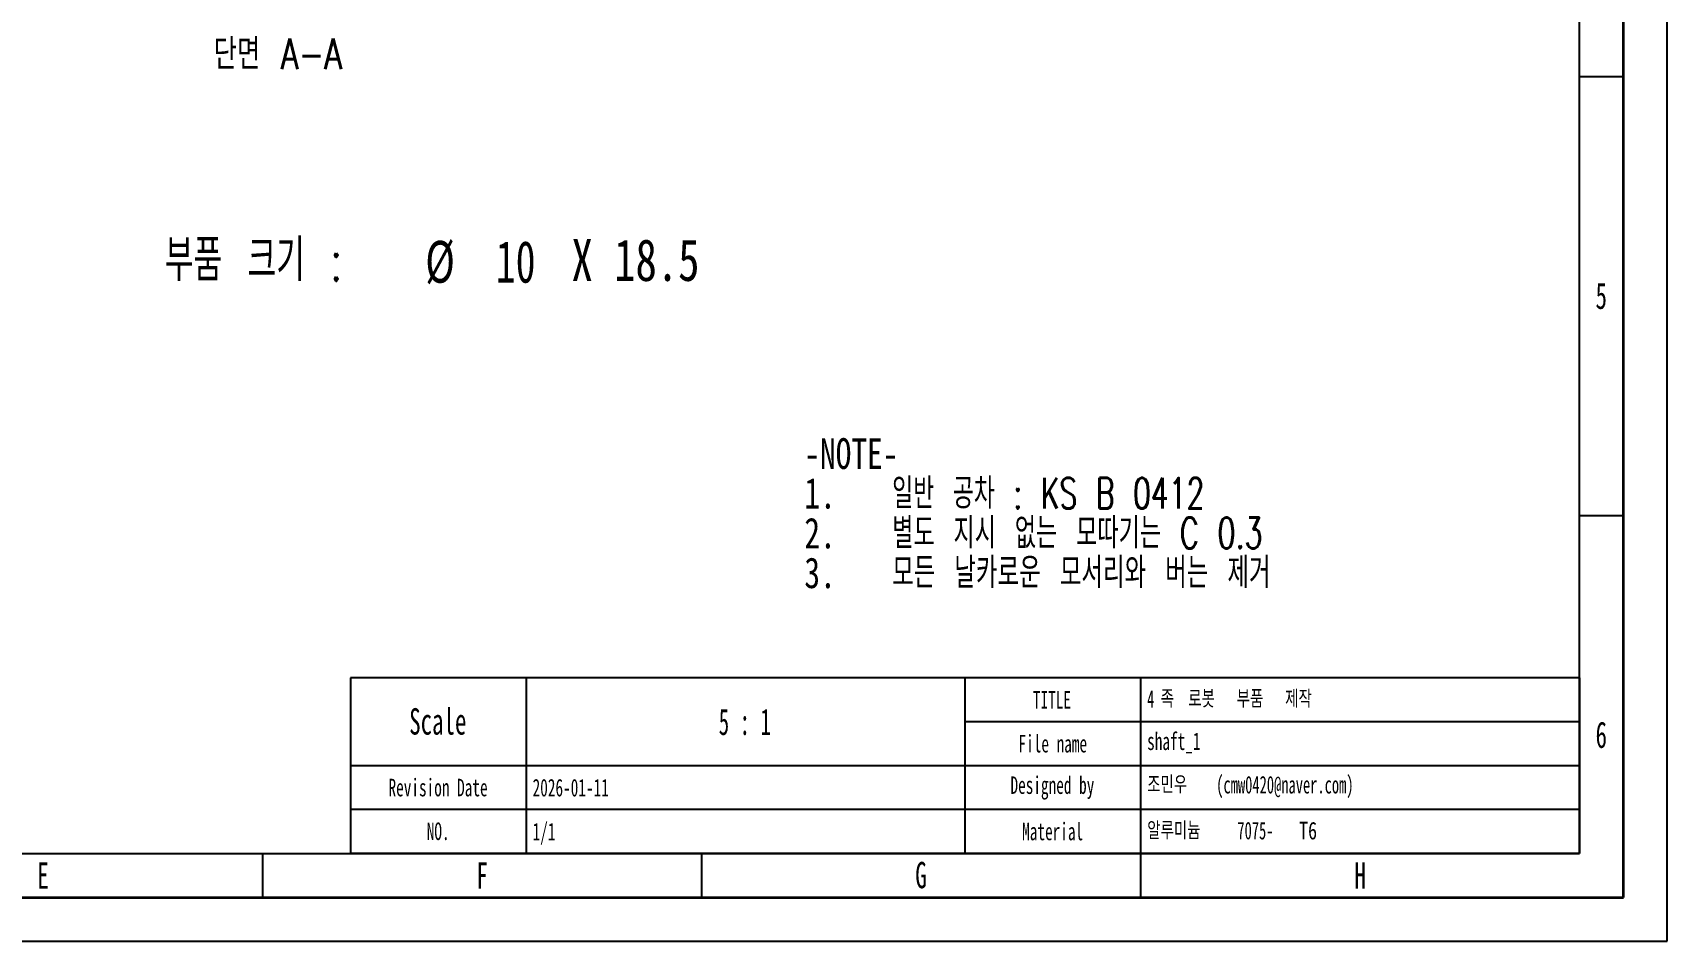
# Model space of a CAD drawing. Header units: millimetres. Extents: x 0 to 420, y 1 to 298.
# Drawn here: x 233.8 to 420, y 1 to 104.5 of the extents above; entities that cross this region are included whole.
import ezdxf

# ---------------------------------------------------------------- set-up
doc = ezdxf.new("R2010")
doc.units = ezdxf.units.MM
for name, color, linetype in [('SLD-0', 179, 'Continuous'), ('가는실선', 7, 'Continuous'), ('절단면', 230, 'Continuous')]:
    doc.layers.add(name, color=color, linetype=linetype)
for name, color, linetype, lineweight in [('도면층1', 4, 'Continuous', 35), ('도면층2', 3, 'Continuous', 25), ('도면층3', 5, 'Continuous', 25)]:
    doc.layers.add(name, color=color, linetype=linetype, lineweight=lineweight)
doc.styles.add('SLDTEXTSTYLE0', font='TXT', dxfattribs={"width": 0.678571, "bigfont": 'bigfont'})
doc.styles.add('SLDTEXTSTYLE1', font='TXT', dxfattribs={"width": 0.7})
doc.styles.add('SLDTEXTSTYLE10', font='TXT', dxfattribs={"width": 0.582911})
doc.styles.add('SLDTEXTSTYLE2', font='TXT', dxfattribs={"width": 0.75})
doc.styles.add('SLDTEXTSTYLE3', font='TXT', dxfattribs={"width": 0.676471, "bigfont": 'bigfont'})
doc.styles.add('SLDTEXTSTYLE4', font='TXT', dxfattribs={"width": 0.684211, "bigfont": 'bigfont'})
doc.styles.add('SLDTEXTSTYLE5', font='TXT', dxfattribs={"width": 0.694444, "bigfont": 'bigfont'})
doc.styles.add('SLDTEXTSTYLE6', font='TXT', dxfattribs={"width": 0.75, "bigfont": 'bigfont'})
doc.styles.add('SLDTEXTSTYLE8', font='TXT', dxfattribs={"width": 0.638186})
doc.styles.add('SLDTEXTSTYLE9', font='TXT', dxfattribs={"width": 0.605})

msp = doc.modelspace()

# ---------------------------------------------------------------- linework, layer by layer
at = {"layer": 'SLD-0', "color": 7}
for p, q in [((420, 1), (420, 298)), ((0, 1), (420, 1))]:
    msp.add_line(p, q, dxfattribs=at)
at = {"layer": '도면층1', "color": 7}
for p, q in [((415, 6), (415, 293)), ((5, 6), (415, 6))]:
    msp.add_line(p, q, dxfattribs=at)
at = {"layer": '도면층2', "color": 7}
for p, q in [((410, 11), (410, 288)), ((410, 11), (410, 149.5)), ((410, 99.5), (415, 99.5)), ((410, 49.5), (415, 49.5)), ((10, 11), (410, 11)), ((260, 11), (260, 6)), ((310, 11), (310, 6)), ((360, 11), (360, 6))]:
    msp.add_line(p, q, dxfattribs=at)
at = {"layer": '도면층3', "color": 7}
for p, q in [((410, 31), (270, 31)), ((270, 31), (270, 11)), ((290, 31), (290, 11)), ((340, 31), (340, 11)), ((360, 31), (360, 11)), ((410, 31), (410, 11)), ((410, 26), (340, 26)), ((410, 21), (270, 21)), ((410, 16), (270, 16)), ((410, 11), (270, 11))]:
    msp.add_line(p, q, dxfattribs=at)

# ---------------------------------------------------------------- texts
at = {"layer": 'SLD-0', "color": 7}
for s, insert, char_height, attachment_point, style in [('TITLE', (349.9137, 29.4948), 2, 2, 'SLDTEXTSTYLE8'), ('4', (360.75, 29.6128), 2, 1, 'SLDTEXTSTYLE9'), ('족', (362.2917, 29.61), 2, 1, 'SLDTEXTSTYLE6'), ('로봇', (365.4333, 29.61), 2, 1, 'SLDTEXTSTYLE6'), ('부품', (370.9528, 29.61), 2, 1, 'SLDTEXTSTYLE6'), ('제작', (376.4722, 29.61), 2, 1, 'SLDTEXTSTYLE6'), ('Scale', (279.9563, 27.5432), 3, 2, 'SLDTEXTSTYLE8'), ('File name', (350.0024, 24.5108), 2, 2, 'SLDTEXTSTYLE8'), ('shaft_1', (360.75, 24.7888), 2, 1, 'SLDTEXTSTYLE8'), ('Revision Date', (279.9825, 19.5108), 2, 2, 'SLDTEXTSTYLE8'), ('Designed by', (349.9589, 19.7878), 2, 2, 'SLDTEXTSTYLE8'), ('조민우', (360.75, 19.832), 2, 1, 'SLDTEXTSTYLE6'), ('(cmw0420@naver.com)', (368.6222, 19.8348), 2, 1, 'SLDTEXTSTYLE9'), ('NO.', (279.9962, 14.5288), 2, 2, 'SLDTEXTSTYLE8'), ('Material', (349.991, 14.5108), 2, 2, 'SLDTEXTSTYLE8'), ('알루미늄', (360.7639, 14.607), 2, 1, 'SLDTEXTSTYLE6'), ('7075-', (371.025, 14.6098), 2, 1, 'SLDTEXTSTYLE9'), ('T6', (378.0639, 14.607), 2, 1, 'SLDTEXTSTYLE2')]:
    msp.add_mtext(s, dxfattribs=dict(at, insert=insert, char_height=char_height, attachment_point=attachment_point, style=style))
at = {"layer": '가는실선', "attachment_point": 1}
for s, insert, char_height, style in [('부품 크기 :', (248.8578, 80.967), 4.7625, 'SLDTEXTSTYLE0'), ('%%c', (278.5264, 80.773), 4.7625, 'SLDTEXTSTYLE1'), ('10', (286.553, 80.773), 4.7625, 'SLDTEXTSTYLE1'), ('X 18.5', (295.1828, 80.967), 4.7625, 'SLDTEXTSTYLE2'), ('-NOTE-', (321.7064, 58.2975), 3.5, 'SLDTEXTSTYLE2'), ('일반 공차 : KS B 0412', (331.7064, 53.7718), 3.5, 'SLDTEXTSTYLE3'), ('1.', (321.7064, 53.7718), 3.5, 'SLDTEXTSTYLE2'), ('2.', (321.7064, 49.2461), 3.5, 'SLDTEXTSTYLE2'), ('별도 지시 없는 모따기는 C 0.3', (331.7064, 49.2461), 3.5, 'SLDTEXTSTYLE4'), ('모든 날카로운 모서리와 버는 제거', (331.7064, 44.7204), 3.5, 'SLDTEXTSTYLE5'), ('3.', (321.7064, 44.7204), 3.5, 'SLDTEXTSTYLE2')]:
    msp.add_mtext(s, dxfattribs=dict(at, insert=insert, char_height=char_height, style=style))
at = {"layer": '도면층2', "color": 7}
for s, insert, char_height, attachment_point, style in [('5', (412.4784, 76.0177), 3, 2, 'SLDTEXTSTYLE8'), ('5 : 1', (314.9243, 27.4982), 3, 2, 'SLDTEXTSTYLE10'), ('6', (412.4784, 26.0237), 3, 2, 'SLDTEXTSTYLE8'), ('2026-01-11', (290.75, 19.4988), 2, 1, 'SLDTEXTSTYLE8'), ('1/1', (290.75, 14.4988), 2, 1, 'SLDTEXTSTYLE8'), ('E', (234.986, 9.9922), 3, 2, 'SLDTEXTSTYLE8'), ('F', (285.008, 9.9922), 3, 2, 'SLDTEXTSTYLE8'), ('G', (334.9916, 10.0432), 3, 2, 'SLDTEXTSTYLE8'), ('H', (385.0135, 9.9922), 3, 2, 'SLDTEXTSTYLE8')]:
    msp.add_mtext(s, dxfattribs=dict(at, insert=insert, char_height=char_height, attachment_point=attachment_point, style=style))
at = {"layer": '절단면', "insert": (261.7354, 103.8041), "char_height": 3.5, "attachment_point": 2, "style": 'SLDTEXTSTYLE6'}
msp.add_mtext('단면 A-A', dxfattribs=at)

doc.saveas('drawing.dxf')
